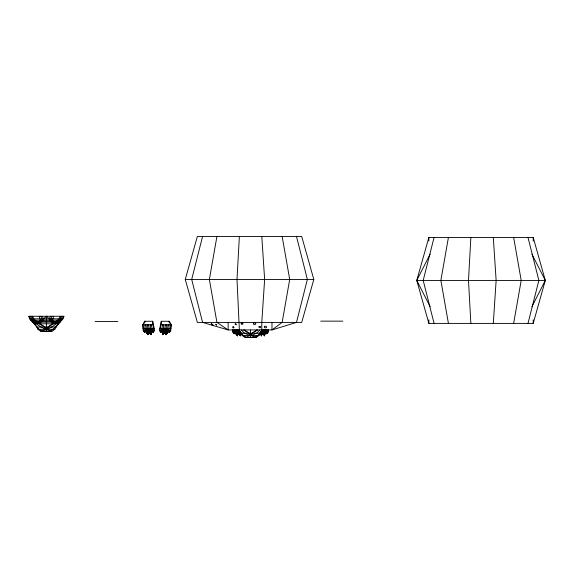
<?xml version="1.0" encoding="UTF-8"?>
<svg xmlns="http://www.w3.org/2000/svg" width="574" height="574" viewBox="0 0 574 574"><rect width="100%" height="100%" fill="white"/><g stroke="black" fill="none" stroke-linecap="round" stroke-linejoin="round"><path stroke-width="0.86" d="M428.857 241.023L428.857 237.442L533.21 237.442L545.3 280.421L533.21 323.399L428.857 323.399L416.767 280.421L428.857 237.442M533.21 323.399L533.217 319.818M150.847 328.414L151.536 332.848L146.413 332.848L147.977 334.678L147.611 324.805M161.954 328.414L161.875 330.782L160.792 332.611L159.715 330.782L159.794 328.414L161.272 321.275L169.33 321.275L171.174 324.805L170.729 330.782L169.165 332.611L168.569 330.782L168.856 328.414M163.052 330.782L163.038 334.678L164.193 332.848L165.283 328.414L164.602 332.848L163.038 334.678L162.442 332.848L163.533 328.414L163.719 324.805M239.365 236.452L237.005 279.43L239.365 329.935M470.859 237.442L468.499 280.421L470.859 323.399M161.272 321.275C161.746 325.106 158.898 328.959 160.792 332.611L162.722 324.805M144.957 324.805L144.813 332.611L143.249 330.782L142.804 324.805L144.648 321.275M493.296 323.399L496.137 280.421L493.296 237.442M168.024 324.805L167.156 332.848L166.001 334.678L165.405 332.848L165.994 328.414M162.442 332.848L163.131 328.414M166.367 324.805L166.001 334.678L167.565 332.848L168.146 328.414L167.357 330.782M268.56 329.555L268.28 331.916L260.603 331.916L260.402 333.982L261.557 335.819L261.952 331.916L262.842 329.555L261.557 335.819L260 333.982L260.137 332.604M263.165 331.916L263.954 329.555L263.366 333.982L264.521 335.819L265.705 329.555L264.521 335.819L262.964 333.982L263.545 329.555M150.926 330.782L151.536 332.848L150.94 334.678L149.785 332.848L148.695 328.414L149.376 332.848L150.94 334.678L150.259 324.805M232.405 329.555L232.692 331.916L234.249 333.752L234.156 329.555M237.414 335.819L237.019 329.555L238.009 333.982L237.414 335.819L235.857 333.982L235.268 329.555L236.258 333.982L237.414 335.819L236.933 333.982M240.836 332.604L240.377 335.819L239.222 333.982L238.131 329.555L238.82 333.982L240.377 335.819L240.363 331.916L232.692 331.916M266.408 329.555L266.128 331.916L266.723 333.752L268.28 331.916M266.817 329.555L266.723 333.752L267.879 331.916L268.158 329.555M165.377 324.805L164.394 330.782M264.915 331.916L265.296 329.555M216.929 236.452L209.367 279.43L216.929 322.416L228.143 329.935L271.976 329.935L296.493 322.416L307.377 279.43L296.493 236.452M448.423 237.442L440.868 280.421L448.423 323.399M513.644 323.399L521.199 280.421L513.644 237.442M261.952 331.916L262.44 329.555M53.597 316.267L52.987 318.828L50.505 321.196L42.275 321.196L37.489 322.158L33.586 318.828L32.689 316.267M29.087 316.267C30.666 321.44 36.198 324.088 37.949 329.289L40.948 331.406L45.82 329.289L44.801 327.051L40.359 323.801L40.768 322.158L42.275 321.196L43.538 318.828L46.394 316.267L49.249 318.828L50.505 321.196L52.012 322.158L52.421 323.801L47.979 327.051L46.96 329.289L51.832 331.406L54.831 329.289L58.168 323.801L62.731 318.828M202.579 236.452L191.694 279.43L202.579 322.416L228.143 329.935L228.143 322.416M434.073 237.442L423.196 280.421L434.073 323.399M527.994 323.399L538.871 280.421L527.994 237.442M163.038 334.678L163.518 332.848M166.001 334.678L166.482 332.848M169.021 324.805L169.165 332.611L169.646 330.782M266.723 333.752L267.204 331.916M185.273 279.43L197.363 236.452L301.716 236.452L313.806 279.43L301.716 322.416L197.363 322.416L185.273 279.43L313.806 279.43M165.405 332.848L166.015 330.782M167.156 332.848L167.766 330.782M260 333.982L260.603 331.916M261.751 333.982L262.354 331.916M262.964 333.982L263.566 331.916M264.714 333.982L265.317 331.916M145.502 321.275L142.833 324.805L143.658 330.782L144.813 332.611L145.409 330.782L145.122 328.414M146.822 332.848L145.832 328.414L146.822 332.848L147.977 334.678L148.573 332.848L147.984 328.414M232.814 329.555L233.094 331.916L234.249 333.752L234.845 331.916L234.565 329.555M165.606 330.782L166.395 328.414M51.868 316.267L50.986 318.828L49.651 320.084L30.903 320.249L29.647 318.828L28.7 316.267L64.08 316.267C61.095 322.036 55.9 327.302 50.591 330.99L42.189 330.99L39.118 329.289L30.903 320.249L31.269 320.263M60.091 316.267L59.194 318.828L55.291 322.158L52.421 323.801M152.024 328.414L152.103 330.782L153.179 332.611C155.073 328.959 152.232 325.106 152.706 321.275L144.311 321.275M62.968 318.19L63.692 316.267M162.643 330.782L163.533 328.414M61.131 316.267L60.055 318.828L56.439 322.158L47.979 327.051M62.588 316.267C59.402 322.272 53.203 326.893 46.96 329.289M262.361 329.942L259.017 335.431L256.026 337.548L251.154 335.431L252.173 333.2L256.607 329.942M430.134 306.688L416.767 280.421L430.134 254.153M531.933 306.688L545.3 280.421L531.933 254.153M49.249 318.828L50.577 316.267M151.249 324.805L153.179 332.611L154.263 330.782L154.176 328.414L152.706 321.275M169.165 332.611L170.32 330.782L171.145 324.805L168.476 321.275M262.397 329.942L257.848 335.431L254.777 337.139L245.134 337.548L242.142 335.431L238.798 329.942M259.907 329.942L256.7 333.2L251.154 335.431M42.275 321.196L40.941 320.091L37.489 322.158L40.359 323.801M252.173 333.2L257.618 329.942M244.553 329.942L248.987 333.2L250.006 335.431L246.382 337.139L243.311 335.431L238.762 329.942M61.511 320.263L61.877 320.249L49.651 320.084M416.767 280.421L545.3 280.421M29.647 318.828L63.133 318.828M320.723 321.139L342.865 321.139M95.083 321.505L117.892 321.505M32.826 322.158L59.954 322.158M34.569 323.801L58.211 323.801M142.804 324.805L153.402 324.805M160.569 324.805L171.174 324.805M36.736 327.051L56.044 327.051M142.969 328.414L154.176 328.414M159.794 328.414L171.009 328.414M37.949 329.289L54.831 329.289M143.249 330.782L154.263 330.782M159.715 330.782L170.729 330.782M40.948 331.406L51.832 331.406M162.377 332.848L167.565 332.848M240.922 333.2L260.237 333.2M235.857 333.982L241.037 333.982M259.929 333.982L265.188 333.982M242.142 335.431L259.017 335.431M245.134 337.548L256.026 337.548M50.505 321.196L55.291 322.158L51.839 320.091M250.006 335.431L244.459 333.2L241.252 329.942M45.82 329.289C39.577 326.893 33.378 322.272 30.192 316.267M243.541 329.942L248.987 333.2M44.801 327.051L36.341 322.158L32.725 318.828L31.649 316.267M43.129 320.084L41.794 318.828L40.912 316.267M40.941 320.091L39.793 318.828L39.183 316.267M42.203 316.267L43.538 318.828M150.445 328.414L151.328 330.782M147.583 328.414L148.365 330.782M240.363 331.916L240.972 333.982M238.619 331.916L239.222 333.982M237.406 331.916L238.009 333.982M235.656 331.916L236.258 333.982M149.175 330.782L149.785 332.848M147.963 330.782L148.573 332.848M264.04 333.982L264.521 335.819M261.077 333.982L261.557 335.819M239.896 333.982L240.377 335.819M233.769 331.916L234.249 333.752M150.453 332.848L150.94 334.678M147.489 332.848L147.977 334.678M144.325 330.782L144.813 332.611M238.533 329.555L239.021 331.916M149.577 330.782L148.601 324.805M282.15 236.452L289.705 279.43L282.15 322.416L271.976 329.935L271.976 322.416M237.421 329.555L237.808 331.916M235.67 329.555L236.058 331.916M146.614 330.782L145.954 324.805M146.212 330.782L146.413 332.848M261.794 236.452L264.636 279.43L261.794 322.416L261.794 329.935M533.21 237.442L533.217 241.023M428.857 319.818L428.857 323.399M250.58 329.942L250.58 337.548M160.792 330.782L160.792 332.611M153.179 330.782L153.179 332.611M46.394 316.267L46.394 331.406M164.803 330.782L164.193 332.848L164.803 330.782M211.39 323.693L211.239 324.21L212.007 324.949L212.925 325.185L213.076 324.669L211.39 323.693M215.838 324.245L216.714 325.099L215.838 324.245M235.275 323.872L235.11 324.36L236.33 324.769L235.964 323.829L235.275 323.872M259.154 326.506L258.86 327.187L259.534 327.704L260.503 327.546L260.797 326.871L260.122 326.348L259.154 326.506M264.614 326.376L264.248 327.223L265.095 327.876L266.3 327.675L266.666 326.828L265.819 326.176L264.614 326.376M253.88 322.918L253.306 323.75L254.024 324.518L255.308 324.454L255.882 323.628L255.165 322.861L253.88 322.918M233.101 326.699L232.642 327.223L232.922 327.847L233.654 327.941L234.113 327.41L233.101 326.699M242.027 322.975L241.166 323.334L241.166 324.045L242.027 324.396L242.881 324.045L242.881 323.334L242.027 322.975"/></g></svg>
